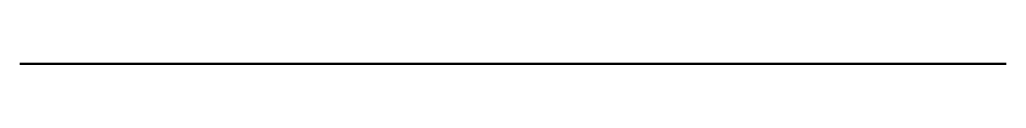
# Model space of a CAD drawing. Header units: millimetres. Extents: x -1560 to 942, y 466 to 466.
import ezdxf

# ---------------------------------------------------------------- set-up
doc = ezdxf.new("R2010")
doc.units = ezdxf.units.MM
doc.layers.add('CAXA0', color=7, linetype='Continuous', lineweight=50)

msp = doc.modelspace()

# ---------------------------------------------------------------- linework, layer by layer
at = {"layer": 'CAXA0'}
msp.add_line((-1560, 465.8), (942.5, 465.8), dxfattribs=at)

doc.saveas('drawing.dxf')
